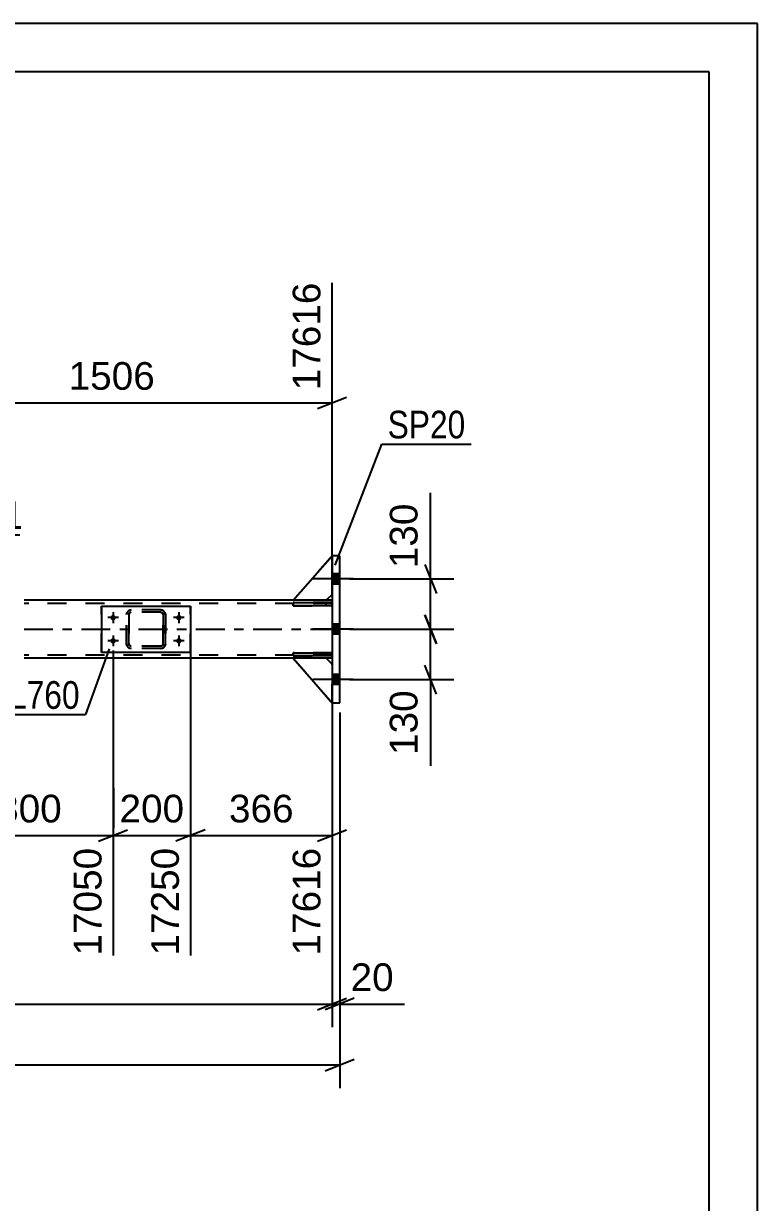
# Model space of a CAD drawing. Header units: millimetres. Extents: x -136 to 705, y -401 to 193.
# Drawn here: x 629.5 to 705.3, y 71.3 to 193.2 of the extents above; entities that cross this region are included whole.
import ezdxf

# ---------------------------------------------------------------- set-up
doc = ezdxf.new("R2010")
doc.units = ezdxf.units.MM
doc.linetypes.add('DXK_LINE_DOT2', pattern=[3.9198, 1.9599, -1.9599])
doc.linetypes.add('DXK_LINE_DOT3', pattern=[5.9187, 2.979, -0.9799, 0.9799, -0.9799])
doc.styles.add('Arial', font='ARIAL.TTF', dxfattribs={"height": 0.2})
doc.styles.add('Arial Narrow', font='ARIALN.TTF', dxfattribs={"height": 0.2})

# ---------------------------------------------------------------- blocks, each defined once
blk = doc.blocks.new('Unknown-318887035-1115')
at = {"color": 5, "linetype": 'Continuous'}
for p, q in [((705.32, 193.19), (-135.68, 193.19)), ((705.32, -400.81), (705.32, 193.19)), ((700.32, 188.19), (-130.68, 188.19)), ((700.32, -395.81), (700.32, 188.19))]:
    blk.add_line(p, q, dxfattribs=at)
blk = doc.blocks.new('Part-318887035-1239 - 1230')
at = {"color": 2, "linetype": 'Continuous'}
for p, q in [((660.74, 127.54), (657.34, 127.54)), ((657.34, 127.54), (661.34, 122.94)), ((661.34, 126.94), (660.74, 127.54))]:
    blk.add_line(p, q, dxfattribs=at)
at = {"color": 7, "linetype": 'DXK_LINE_DOT2'}
blk.add_line((661.34, 126.94), (661.34, 122.94), dxfattribs=at)
blk = doc.blocks.new('Part-318887035-1242 - 1230')
at = {"color": 7, "linetype": 'DXK_LINE_DOT2'}
for p, q in [((661.34, 128.1), (657.34, 128.1)), ((657.34, 128.1), (657.34, 127.78)), ((660.74, 127.78), (660.74, 128.1)), ((661.34, 127.78), (661.34, 128.1)), ((657.34, 127.78), (661.34, 127.78))]:
    blk.add_line(p, q, dxfattribs=at)
blk = doc.blocks.new('Part-318887035-1243 - 1230')
at = {"color": 2, "linetype": 'Continuous'}
for p, q in [((657.34, 132.98), (657.34, 133.3)), ((657.34, 133.3), (661.34, 133.3)), ((661.34, 132.98), (657.34, 132.98)), ((661.34, 132.98), (661.34, 133.3))]:
    blk.add_line(p, q, dxfattribs=at)
at = {"color": 7, "linetype": 'DXK_LINE_DOT2'}
for p, q in [((660.74, 132.98), (660.74, 133.3)), ((661.34, 133.3), (661.34, 132.98))]:
    blk.add_line(p, q, dxfattribs=at)
blk = doc.blocks.new('Part-318887035-1244 - 1230')
at = {"color": 2, "linetype": 'Continuous'}
for p, q in [((657.34, 127.78), (657.34, 128.1)), ((657.34, 128.1), (661.34, 128.1)), ((661.34, 127.78), (661.34, 128.1)), ((661.34, 127.78), (657.34, 127.78))]:
    blk.add_line(p, q, dxfattribs=at)
at = {"color": 7, "linetype": 'DXK_LINE_DOT2'}
for p, q in [((660.74, 127.78), (660.74, 128.1)), ((661.34, 128.1), (661.34, 127.78))]:
    blk.add_line(p, q, dxfattribs=at)
blk = doc.blocks.new('Part-318887035-1245 - 1230')
at = {"color": 7, "linetype": 'DXK_LINE_DOT2'}
for p, q in [((657.34, 133.54), (661.34, 138.14)), ((661.34, 138.14), (661.34, 134.14)), ((661.34, 134.14), (660.74, 133.54)), ((660.74, 133.54), (657.34, 133.54))]:
    blk.add_line(p, q, dxfattribs=at)
blk = doc.blocks.new('Part-318887035-1246 - 1230')
at = {"color": 2, "linetype": 'Continuous'}
for p, q in [((657.34, 133.54), (661.34, 138.14)), ((661.34, 134.14), (660.74, 133.54)), ((660.74, 133.54), (657.34, 133.54))]:
    blk.add_line(p, q, dxfattribs=at)
at = {"color": 7, "linetype": 'DXK_LINE_DOT2'}
blk.add_line((661.34, 134.14), (661.34, 138.14), dxfattribs=at)
blk = doc.blocks.new('Part-318887035-1247 - 1230')
at = {"color": 7, "linetype": 'DXK_LINE_DOT2'}
for p, q in [((660.74, 127.54), (657.34, 127.54)), ((657.34, 127.54), (661.34, 122.94)), ((661.34, 126.94), (660.74, 127.54)), ((661.34, 122.94), (661.34, 126.94))]:
    blk.add_line(p, q, dxfattribs=at)
blk = doc.blocks.new('Part-318887035-1253 - 1230')
at = {"color": 7, "linetype": 'DXK_LINE_DOT2'}
for p, q in [((661.34, 133.3), (657.34, 133.3)), ((657.34, 133.3), (657.34, 132.98)), ((657.34, 132.98), (661.34, 132.98)), ((660.74, 132.98), (660.74, 133.3)), ((661.34, 132.98), (661.34, 133.3)), ((661.34, 133.3), (661.34, 132.98))]:
    blk.add_line(p, q, dxfattribs=at)
blk = doc.blocks.new('Part-318887035-1507 - 1230')
at = {"color": 2, "linetype": 'Continuous'}
for p, q in [((662.14, 138.14), (661.34, 138.14)), ((661.34, 138.14), (661.34, 122.94)), ((662.14, 122.94), (662.14, 138.14)), ((661.34, 122.94), (662.14, 122.94))]:
    blk.add_line(p, q, dxfattribs=at)
blk = doc.blocks.new('Part-318887035-1572 - 1230')
at = {"color": 7, "linetype": 'DXK_LINE_DOT2'}
for p, q in [((640.11, 132.06), (640.14, 132.24)), ((640.14, 132.24), (640.11, 132.06)), ((640.11, 129.02), (640.11, 132.06)), ((640.11, 132.06), (640.11, 132.06)), ((640.11, 129.02), (640.11, 132.06)), ((640.35, 132.06), (640.36, 132.15)), ((640.36, 132.15), (640.35, 132.06)), ((640.35, 129.02), (640.35, 132.06)), ((640.35, 132.06), (640.35, 132.06)), ((640.35, 132.06), (640.35, 129.02)), ((640.36, 132.15), (640.42, 132.23)), ((640.42, 132.23), (640.36, 132.15)), ((640.4, 132.5), (640.59, 132.54)), ((640.59, 132.54), (640.4, 132.5)), ((640.42, 132.23), (640.49, 132.28)), ((640.49, 132.28), (640.42, 132.23)), ((640.59, 132.3), (640.49, 132.28)), ((643.63, 132.54), (640.59, 132.54)), ((643.63, 132.3), (640.59, 132.3)), ((643.63, 132.54), (643.81, 132.5)), ((643.81, 132.5), (643.63, 132.54)), ((643.63, 132.3), (643.72, 132.28)), ((643.72, 132.28), (643.8, 132.23)), ((643.8, 132.23), (643.72, 132.28)), ((643.8, 132.23), (643.85, 132.15)), ((643.85, 132.15), (643.8, 132.23)), ((643.85, 132.15), (643.87, 132.06)), ((643.87, 132.06), (643.85, 132.15)), ((643.87, 129.02), (643.87, 132.06)), ((643.87, 132.06), (643.87, 132.06)), ((643.87, 132.06), (643.87, 129.02)), ((644.07, 132.24), (644.11, 132.06)), ((644.11, 132.06), (644.07, 132.24)), ((644.11, 129.02), (644.11, 132.06)), ((644.11, 132.06), (644.11, 132.06)), ((644.11, 132.06), (644.11, 129.02)), ((640.11, 129.02), (640.11, 129.02)), ((640.14, 128.83), (640.11, 129.02)), ((640.11, 129.02), (640.14, 128.83)), ((640.35, 129.02), (640.35, 129.02)), ((640.36, 128.92), (640.35, 129.02)), ((640.35, 129.02), (640.36, 128.92)), ((640.42, 128.85), (640.36, 128.92)), ((640.36, 128.92), (640.42, 128.85)), ((640.59, 128.54), (640.4, 128.57)), ((640.4, 128.57), (640.59, 128.54)), ((640.49, 128.79), (640.42, 128.85)), ((640.42, 128.85), (640.49, 128.79)), ((640.59, 128.78), (640.49, 128.79)), ((643.63, 128.78), (640.59, 128.78)), ((643.63, 128.54), (640.59, 128.54)), ((643.72, 128.79), (643.63, 128.78)), ((643.81, 128.57), (643.63, 128.54)), ((643.63, 128.54), (643.81, 128.57)), ((643.8, 128.85), (643.72, 128.79)), ((643.72, 128.79), (643.8, 128.85)), ((643.85, 128.92), (643.8, 128.85)), ((643.8, 128.85), (643.85, 128.92)), ((643.87, 129.02), (643.85, 128.92)), ((643.85, 128.92), (643.87, 129.02)), ((643.87, 129.02), (643.87, 129.02)), ((644.11, 129.02), (644.07, 128.83)), ((644.07, 128.83), (644.11, 129.02)), ((644.11, 129.02), (644.11, 129.02))]:
    blk.add_line(p, q, dxfattribs=at)
at = {"color": 7, "linetype": 'DXK_LINE_DOT3'}
blk.add_line((642.11, 130.54), (642.11, 130.54), dxfattribs=at)
at = {"color": 7, "linetype": 'DXK_LINE_DOT2'}
for centre, start, end in [((640.59, 132.06), 112.5, 157.5), ((640.59, 132.06), 112.5, 157.5), ((643.63, 132.06), 22.5, 67.5), ((643.63, 132.06), 22.5, 67.5), ((640.59, 129.02), 202.5, 247.5), ((640.59, 129.02), 202.5, 247.5), ((643.63, 129.02), 292.5, 337.5), ((643.63, 129.02), 292.5, 337.5)]:
    blk.add_arc(centre, 0.48, start, end, dxfattribs=at)
blk = doc.blocks.new('Part-318887035-1593 - 1230')
at = {"color": 2, "linetype": 'Continuous'}
for p, q in [((637.51, 132.94), (637.51, 128.14)), ((637.51, 132.94), (646.71, 132.94)), ((646.71, 132.94), (646.71, 128.14)), ((646.71, 128.14), (637.51, 128.14))]:
    blk.add_line(p, q, dxfattribs=at)
at = {"color": 7, "linetype": 'DXK_LINE_DOT2'}
for p, q in [((637.51, 128.14), (637.51, 132.94)), ((646.71, 128.14), (646.71, 132.94))]:
    blk.add_line(p, q, dxfattribs=at)
blk = doc.blocks.new('Part-318887035-1617 - 1230')
at = {"color": 2, "linetype": 'Continuous'}
for p, q in [((657.34, 133.54), (629.51, 133.54)), ((661.34, 133.54), (660.74, 133.54)), ((657.34, 127.54), (629.51, 127.54)), ((661.34, 127.54), (660.74, 127.54))]:
    blk.add_line(p, q, dxfattribs=at)
at = {"color": 7, "linetype": 'DXK_LINE_DOT2'}
for p, q in [((661.34, 133.22), (629.51, 133.22)), ((660.74, 133.54), (657.34, 133.54)), ((661.34, 133.54), (661.34, 127.54)), ((661.34, 127.86), (629.51, 127.86)), ((660.74, 127.54), (657.34, 127.54))]:
    blk.add_line(p, q, dxfattribs=at)
at = {"color": 7, "linetype": 'DXK_LINE_DOT3'}
blk.add_line((629.51, 130.54), (661.34, 130.54), dxfattribs=at)
blk = doc.blocks.new('Bolt-318887035-1653 - 1230')
at = {"linetype": 'Continuous'}
for points in [[(662.14, 135.22), (662.14, 136.26), (661.34, 136.26), (661.34, 135.22)], [(662.14, 135.22), (662.14, 136.26), (661.34, 136.26), (661.34, 135.22)], [(662.14, 135.22), (662.14, 136.26), (661.34, 136.26), (661.34, 135.22)], [(662.14, 130.02), (662.14, 131.06), (661.34, 131.06), (661.34, 130.02)], [(662.14, 130.02), (662.14, 131.06), (661.34, 131.06), (661.34, 130.02)], [(662.14, 124.82), (662.14, 125.86), (661.34, 125.86), (661.34, 124.82)], [(662.14, 124.82), (662.14, 125.86), (661.34, 125.86), (661.34, 124.82)], [(662.14, 124.82), (662.14, 125.86), (661.34, 125.86), (661.34, 124.82)]]:
    blk.add_hatch(color=1, dxfattribs=at).paths.add_polyline_path(points)
at = {"color": 1, "linetype": 'Continuous'}
for p, q in [((663.54, 135.74), (659.34, 135.74)), ((663.54, 135.74), (659.34, 135.74)), ((663.54, 135.74), (659.34, 135.74)), ((662.14, 136.26), (661.34, 136.26)), ((662.14, 136.26), (661.34, 136.26)), ((662.14, 136.26), (661.34, 136.26)), ((662.14, 135.22), (661.34, 135.22)), ((662.14, 135.22), (661.34, 135.22)), ((662.14, 135.22), (661.34, 135.22)), ((663.54, 130.54), (659.34, 130.54)), ((663.54, 130.54), (659.34, 130.54)), ((662.14, 131.06), (661.34, 131.06)), ((662.14, 131.06), (661.34, 131.06)), ((662.14, 130.02), (661.34, 130.02)), ((662.14, 130.02), (661.34, 130.02)), ((662.14, 125.86), (661.34, 125.86)), ((662.14, 125.86), (661.34, 125.86)), ((662.14, 125.86), (661.34, 125.86)), ((663.54, 125.34), (659.34, 125.34)), ((663.54, 125.34), (659.34, 125.34)), ((663.54, 125.34), (659.34, 125.34)), ((662.14, 124.82), (661.34, 124.82)), ((662.14, 124.82), (661.34, 124.82)), ((662.14, 124.82), (661.34, 124.82))]:
    blk.add_line(p, q, dxfattribs=at)
blk = doc.blocks.new('Bolt-318887035-1671 - 1230')
at = {"linetype": 'Continuous'}
for points in [[(638.71, 131.46, -1), (638.71, 132.02, -1)], [(645.51, 131.46, -1), (645.51, 132.02, -1)], [(638.71, 129.06, -1), (638.71, 129.62, -1)], [(645.51, 129.06, -1), (645.51, 129.62, -1)]]:
    blk.add_hatch(color=1, dxfattribs=at).paths.add_polyline_path(points)
at = {"color": 1, "linetype": 'Continuous'}
for p, q in [((639.27, 131.74), (638.15, 131.74)), ((638.71, 132.3), (638.71, 131.18)), ((646.07, 131.74), (644.95, 131.74)), ((645.51, 132.3), (645.51, 131.18)), ((639.27, 129.34), (638.15, 129.34)), ((638.71, 129.9), (638.71, 128.78)), ((646.07, 129.34), (644.95, 129.34)), ((645.51, 129.9), (645.51, 128.78))]:
    blk.add_line(p, q, dxfattribs=at)
blk = doc.blocks.new('StraightDimension-318887035-1860 - 1230')
at = {"color": 7, "linetype": 'Continuous'}
for p, q in [((662.14, 121.94), (662.14, 83.08)), ((-29.41, 85.48), (662.14, 85.48)), ((660.64, 84.88), (663.64, 86.08))]:
    blk.add_line(p, q, dxfattribs=at)
blk = doc.blocks.new('StraightDimension-318887035-1891 - 1230')
at = {"color": 7, "linetype": 'Continuous'}
for p, q in [((661.34, 126.54), (661.34, 89.37)), ((-28.61, 91.77), (661.34, 91.77)), ((659.84, 91.17), (662.84, 92.37))]:
    blk.add_line(p, q, dxfattribs=at)
blk = doc.blocks.new('StraightDimension-318887035-1906 - 1230')
at = {"color": 7, "linetype": 'Continuous'}
for p, q in [((661.34, 126.54), (661.34, 89.37)), ((662.14, 121.94), (662.14, 89.37)), ((659.84, 91.17), (662.84, 92.37)), ((663.64, 92.37), (660.64, 91.17)), ((661.34, 91.77), (662.14, 91.77)), ((662.14, 91.77), (668.84, 91.77)), ((662.14, 91.77), (668.84, 91.77))]:
    blk.add_line(p, q, dxfattribs=at)
at = {"color": 0}
blk.add_wipeout([(668.31, 92.52), (668.31, 96.72), (662.66, 96.72), (662.66, 92.52)], dxfattribs=at)
at = {"color": 3, "style": 'Arial'}
blk.add_text('20', height=2.865, dxfattribs=at).set_placement((663.26, 93.12))
blk = doc.blocks.new('StraightDimension-318887035-1916 - 1230')
at = {"color": 7, "linetype": 'Continuous'}
for p, q in [((670.93, 132.04), (672.13, 129.04)), ((663.14, 130.54), (673.93, 130.54)), ((671.53, 125.34), (671.53, 130.54)), ((672.13, 123.84), (670.93, 126.84)), ((663.14, 125.34), (673.93, 125.34)), ((671.53, 125.34), (671.53, 116.41)), ((671.53, 125.34), (671.53, 116.41))]:
    blk.add_line(p, q, dxfattribs=at)
at = {"color": 0}
blk.add_wipeout([(670.78, 124.81), (666.58, 124.81), (666.58, 116.94), (670.78, 116.94)], dxfattribs=at)
at = {"color": 3, "style": 'Arial'}
blk.add_text('130', height=2.865, rotation=90.0002, dxfattribs=at).set_placement((670.18, 117.54))
blk = doc.blocks.new('StraightDimension-318887035-1924 - 1230')
at = {"color": 7, "linetype": 'Continuous'}
for p, q in [((671.53, 135.74), (671.53, 144.66)), ((671.53, 135.74), (671.53, 144.66)), ((670.93, 137.24), (672.13, 134.24)), ((663.14, 135.74), (673.93, 135.74)), ((671.53, 130.54), (671.53, 135.74)), ((672.13, 129.04), (670.93, 132.04)), ((663.14, 130.54), (673.93, 130.54))]:
    blk.add_line(p, q, dxfattribs=at)
at = {"color": 0}
blk.add_wipeout([(670.78, 144.13), (666.58, 144.13), (666.58, 136.26), (670.78, 136.26)], dxfattribs=at)
at = {"color": 3, "style": 'Arial'}
blk.add_text('130', height=2.865, rotation=90.0002, dxfattribs=at).set_placement((670.18, 136.86))
blk = doc.blocks.new('StraightDimension-318887035-2145 - 1230')
at = {"color": 7, "linetype": 'Continuous'}
for p, q in [((615.78, 134.94), (615.78, 183.48)), ((661.34, 134.54), (661.34, 166.38)), ((617.28, 154.56), (614.28, 153.36)), ((615.78, 153.96), (661.34, 153.96)), ((659.84, 153.36), (662.84, 154.56))]:
    blk.add_line(p, q, dxfattribs=at)
at = {"color": 0}
blk.add_wipeout([(643.61, 154.71), (643.61, 158.91), (633.51, 158.91), (633.51, 154.71)], dxfattribs=at)
at = {"color": 3, "style": 'Arial'}
blk.add_text('1506', height=2.865, dxfattribs=at).set_placement((634.11, 155.31))
at = {"color": 0, "linetype": 'Continuous'}
blk.add_wipeout([(660.74, 166.98), (656.54, 166.98), (656.54, 154.66), (660.74, 154.66)], dxfattribs=at)
at = {"color": 3, "linetype": 'Continuous', "style": 'Arial'}
blk.add_text('17616', height=2.865, rotation=90.0002, dxfattribs=at).set_placement((660.14, 155.26))
blk = doc.blocks.new('StraightDimension-318887035-2331 - 1230')
at = {"color": 7, "linetype": 'Continuous'}
for p, q in [((646.71, 128.34), (646.71, 96.8)), ((661.34, 126.54), (661.34, 96.8)), ((648.21, 109.81), (645.21, 108.61)), ((659.84, 108.61), (662.84, 109.81)), ((646.71, 109.21), (661.34, 109.21))]:
    blk.add_line(p, q, dxfattribs=at)
at = {"color": 0}
blk.add_wipeout([(657.96, 109.96), (657.96, 114.16), (650.09, 114.16), (650.09, 109.96)], dxfattribs=at)
at = {"color": 3, "style": 'Arial'}
blk.add_text('366', height=2.865, dxfattribs=at).set_placement((650.69, 110.56))
at = {"color": 0, "linetype": 'Continuous'}
blk.add_wipeout([(660.74, 108.51), (656.54, 108.51), (656.54, 96.2), (660.74, 96.2)], dxfattribs=at)
at = {"color": 3, "linetype": 'Continuous', "style": 'Arial'}
blk.add_text('17616', height=2.865, rotation=90.0002, dxfattribs=at).set_placement((660.14, 96.8))
blk = doc.blocks.new('StraightDimension-318887035-2339 - 1230')
at = {"color": 7, "linetype": 'Continuous'}
for p, q in [((638.71, 128.34), (638.71, 96.8)), ((646.71, 128.34), (646.71, 96.8)), ((637.21, 108.61), (640.21, 109.81)), ((648.21, 109.81), (645.21, 108.61)), ((638.71, 109.21), (646.71, 109.21))]:
    blk.add_line(p, q, dxfattribs=at)
at = {"color": 0}
blk.add_wipeout([(646.64, 109.96), (646.64, 114.16), (638.77, 114.16), (638.77, 109.96)], dxfattribs=at)
at = {"color": 0, "linetype": 'Continuous'}
blk.add_wipeout([(646.11, 108.51), (641.91, 108.51), (641.91, 96.2), (646.11, 96.2)], dxfattribs=at)
at = {"color": 3, "style": 'Arial'}
blk.add_text('200', height=2.865, dxfattribs=at).set_placement((639.37, 110.56))
at = {"color": 3, "linetype": 'Continuous', "style": 'Arial'}
blk.add_text('17250', height=2.865, rotation=90.0002, dxfattribs=at).set_placement((645.51, 96.8))
blk = doc.blocks.new('StraightDimension-318887035-2348 - 1230')
at = {"color": 7, "linetype": 'Continuous'}
for p, q in [((621.41, 128.34), (621.41, 96.8)), ((638.71, 128.34), (638.71, 96.8)), ((622.91, 109.81), (619.91, 108.61)), ((637.21, 108.61), (640.21, 109.81)), ((621.41, 109.21), (638.71, 109.21))]:
    blk.add_line(p, q, dxfattribs=at)
at = {"color": 0}
blk.add_wipeout([(633.99, 109.96), (633.99, 114.16), (626.12, 114.16), (626.12, 109.96)], dxfattribs=at)
at = {"color": 3, "style": 'Arial'}
blk.add_text('800', height=2.865, dxfattribs=at).set_placement((626.72, 110.56))
at = {"color": 0, "linetype": 'Continuous'}
blk.add_wipeout([(638.11, 108.51), (633.91, 108.51), (633.91, 96.2), (638.11, 96.2)], dxfattribs=at)
at = {"color": 3, "linetype": 'Continuous', "style": 'Arial'}
blk.add_text('17050', height=2.865, rotation=90.0002, dxfattribs=at).set_placement((637.51, 96.8))
blk = doc.blocks.new('Mark-318887035-1589 - 1230')
at = {"color": 0}
blk.add_wipeout([(635.27, 122.31), (635.27, 125.31), (625.76, 125.31), (625.76, 122.31)], dxfattribs=at)
blk.add_wipeout([(635.27, 122.31), (635.27, 125.31), (625.76, 125.31), (625.76, 122.31)], dxfattribs=at)
at = {"color": 30, "linetype": 'Continuous'}
for p in [(638.31, 128.5), (625.16, 121.71)]:
    blk.add_line(p, (635.87, 121.71), dxfattribs=at)
at = {"color": 3, "style": 'Arial Narrow'}
blk.add_text('PL760', height=2.863, dxfattribs=at).set_placement((625.76, 122.31))
blk = doc.blocks.new('Mark-318887035-1503 - 1230')
at = {"color": 0}
blk.add_wipeout([(675.13, 150.28), (675.13, 153.28), (667.09, 153.28), (667.09, 150.28)], dxfattribs=at)
blk.add_wipeout([(675.13, 150.28), (675.13, 153.28), (667.09, 153.28), (667.09, 150.28)], dxfattribs=at)
at = {"color": 30, "linetype": 'Continuous'}
for p, q in [((661.67, 137.17), (666.49, 149.68)), ((666.49, 149.68), (675.73, 149.68))]:
    blk.add_line(p, q, dxfattribs=at)
at = {"color": 3, "style": 'Arial Narrow'}
blk.add_text('SP20', height=2.863, dxfattribs=at).set_placement((667.09, 150.28))
blk = doc.blocks.new('Mark-318887035-1527 - 1230')
at = {"color": 0}
blk.add_wipeout([(629.36, 140.91), (629.36, 143.91), (619.86, 143.91), (619.86, 140.91)], dxfattribs=at)
blk.add_wipeout([(629.36, 140.91), (629.36, 143.91), (619.86, 143.91), (619.86, 140.91)], dxfattribs=at)
at = {"color": 30, "linetype": 'DXK_LINE_DOT2'}
for p, q in [((613.54, 133.94), (619.26, 140.31)), ((619.26, 140.31), (629.96, 140.31))]:
    blk.add_line(p, q, dxfattribs=at)
at = {"color": 3, "style": 'Arial Narrow'}
blk.add_text('PL201', height=2.863, dxfattribs=at).set_placement((619.86, 140.91))

msp = doc.modelspace()

# ---------------------------------------------------------------- block references
for name in ['Unknown-318887035-1115', 'Part-318887035-1245 - 1230', 'Part-318887035-1246 - 1230', 'Part-318887035-1507 - 1230', 'Bolt-318887035-1653 - 1230', 'Part-318887035-1617 - 1230', 'Part-318887035-1593 - 1230', 'Part-318887035-1243 - 1230', 'Part-318887035-1253 - 1230', 'Bolt-318887035-1671 - 1230', 'Part-318887035-1572 - 1230', 'Part-318887035-1242 - 1230', 'Part-318887035-1244 - 1230', 'Part-318887035-1239 - 1230', 'Part-318887035-1247 - 1230']:
    msp.add_blockref(name, (0, 0))

# ---------------------------------------------------------------- next in the draw order: block references
msp.add_blockref('StraightDimension-318887035-1860 - 1230', (0, 0))

# ---------------------------------------------------------------- next in the draw order: block references
msp.add_blockref('StraightDimension-318887035-1891 - 1230', (0, 0))

# ---------------------------------------------------------------- next in the draw order: block references
msp.add_blockref('StraightDimension-318887035-1906 - 1230', (0, 0))

# ---------------------------------------------------------------- next in the draw order: block references
msp.add_blockref('StraightDimension-318887035-1916 - 1230', (0, 0))

# ---------------------------------------------------------------- next in the draw order: block references
for name in ['StraightDimension-318887035-1924 - 1230', 'StraightDimension-318887035-2331 - 1230']:
    msp.add_blockref(name, (0, 0))

# ---------------------------------------------------------------- next in the draw order: block references
for name in ['StraightDimension-318887035-2145 - 1230', 'StraightDimension-318887035-2339 - 1230']:
    msp.add_blockref(name, (0, 0))

# ---------------------------------------------------------------- next in the draw order: block references
for name in ['Mark-318887035-1503 - 1230', 'Mark-318887035-1527 - 1230', 'StraightDimension-318887035-2348 - 1230']:
    msp.add_blockref(name, (0, 0))

# ---------------------------------------------------------------- next in the draw order: block references
msp.add_blockref('Mark-318887035-1589 - 1230', (0, 0))

doc.saveas('drawing.dxf')
